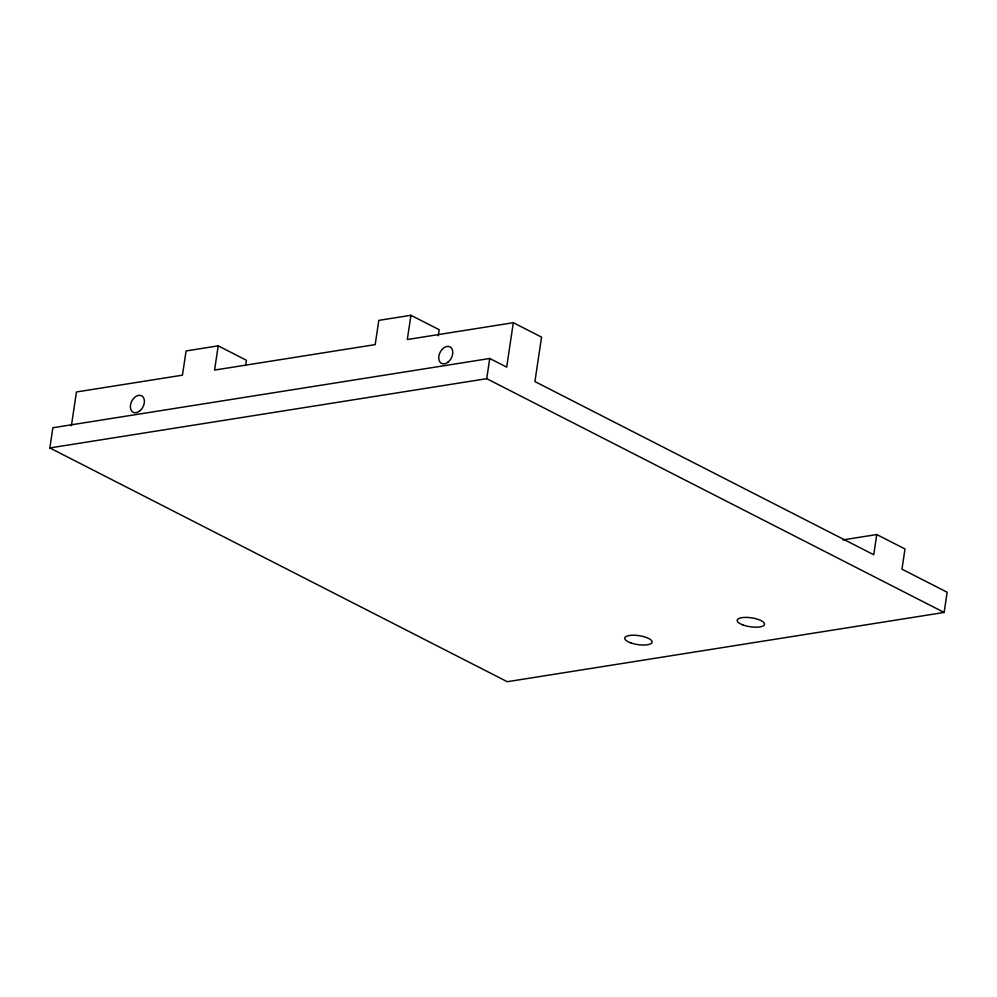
<?xml version="1.0" encoding="UTF-8"?>
<svg xmlns="http://www.w3.org/2000/svg" width="997" height="997" viewBox="0 0 997 997"><rect width="100%" height="100%" fill="white"/><g stroke="black" fill="none" stroke-linecap="round" stroke-linejoin="round"><path stroke-width="1.5" d="M842.914 539.9L876.762 534.529L904.989 548.961L901.973 569.162L947.15 592.243L944.134 612.445L507.261 681.711L49.85 447.952L52.866 427.75L489.739 358.484L506.688 367.133L513.318 322.704L407.312 339.516L410.938 315.289L378.81 320.373L375.196 344.613L214.579 370.074L218.206 345.847L186.078 350.944L182.451 375.171L76.445 391.983L71.41 425.682M245.761 364.815L246.433 360.278L218.206 345.847M438.269 335.777L439.178 329.708L410.938 315.289M944.134 612.445L486.723 378.673L489.739 358.484M876.762 534.529L873.733 554.731L534.915 381.564L541.558 337.136L513.318 322.704M49.85 447.952L486.723 378.673M448.089 362.085A9.285 6.306 -62.9 0 0 450.332 347.043A9.285 6.306 -62.9 0 0 438.854 356.203A9.285 6.306 -62.9 0 0 448.089 362.085M139.705 410.988A9.285 6.306 -62.9 0 0 141.948 395.946A9.285 6.306 -62.9 0 0 130.47 405.106A9.285 6.306 -62.9 0 0 139.705 410.988M630.827 642.891A13.821 4.499 8.5 0 0 652.075 642.23A13.821 4.499 8.5 0 0 632.36 635.239A13.821 4.499 8.5 0 0 630.827 642.891M742.715 624.857A13.821 4.499 8.5 0 0 764.45 624.62A13.821 4.499 8.5 0 0 745.382 617.392A13.821 4.499 8.5 0 0 742.715 624.857"/></g></svg>
